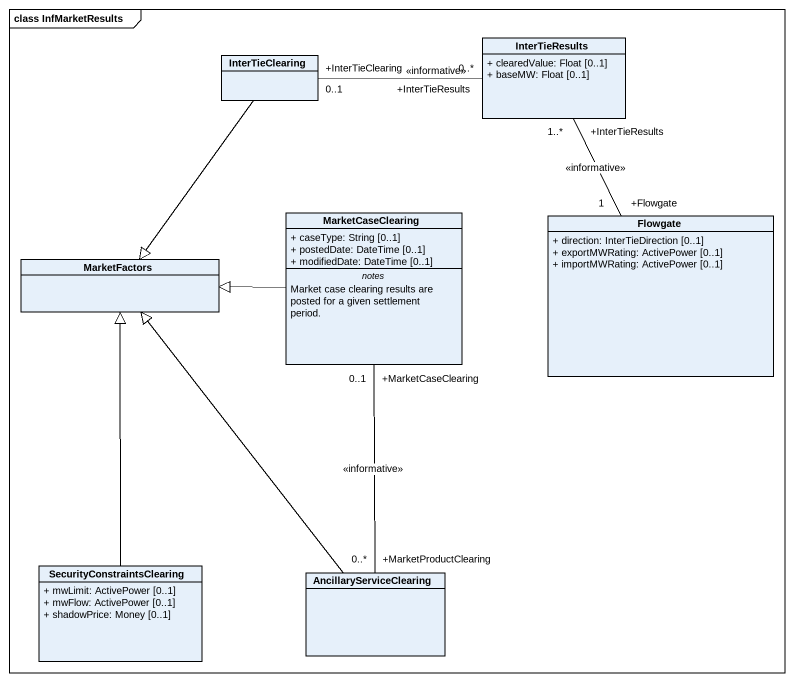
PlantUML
@startuml
mainframe class InfMarketResults
hide circle
hide empty members
skinparam classAttributeIconSize 0
class InterTieResults {
  + clearedValue: Float [0..1]
  + baseMW: Float [0..1]
}
class InterTieClearing
class MarketCaseClearing {
  + caseType: String [0..1]
  + postedDate: DateTime [0..1]
  + modifiedDate: DateTime [0..1]
  -- notes --
  Market case clearing results are posted for a given settlement period.
}
class Flowgate {
  + direction: InterTieDirection [0..1]
  + exportMWRating: ActivePower [0..1]
  + importMWRating: ActivePower [0..1]
}
class MarketFactors
class SecurityConstraintsClearing {
  + mwLimit: ActivePower [0..1]
  + mwFlow: ActivePower [0..1]
  + shadowPrice: Money [0..1]
}
class AncillaryServiceClearing
InterTieClearing "+InterTieClearing\n0..1" -right- "+InterTieResults\n0..*" InterTieResults : <<informative>>
InterTieClearing --|> MarketFactors
MarketCaseClearing -left-|> MarketFactors
Flowgate "+Flowgate\n1" -up- "+InterTieResults\n1..*" InterTieResults : <<informative>>
SecurityConstraintsClearing -up-|> MarketFactors
AncillaryServiceClearing "+MarketProductClearing\n0..*" -up- "+MarketCaseClearing\n0..1" MarketCaseClearing : <<informative>>
AncillaryServiceClearing -up-|> MarketFactors
@enduml
